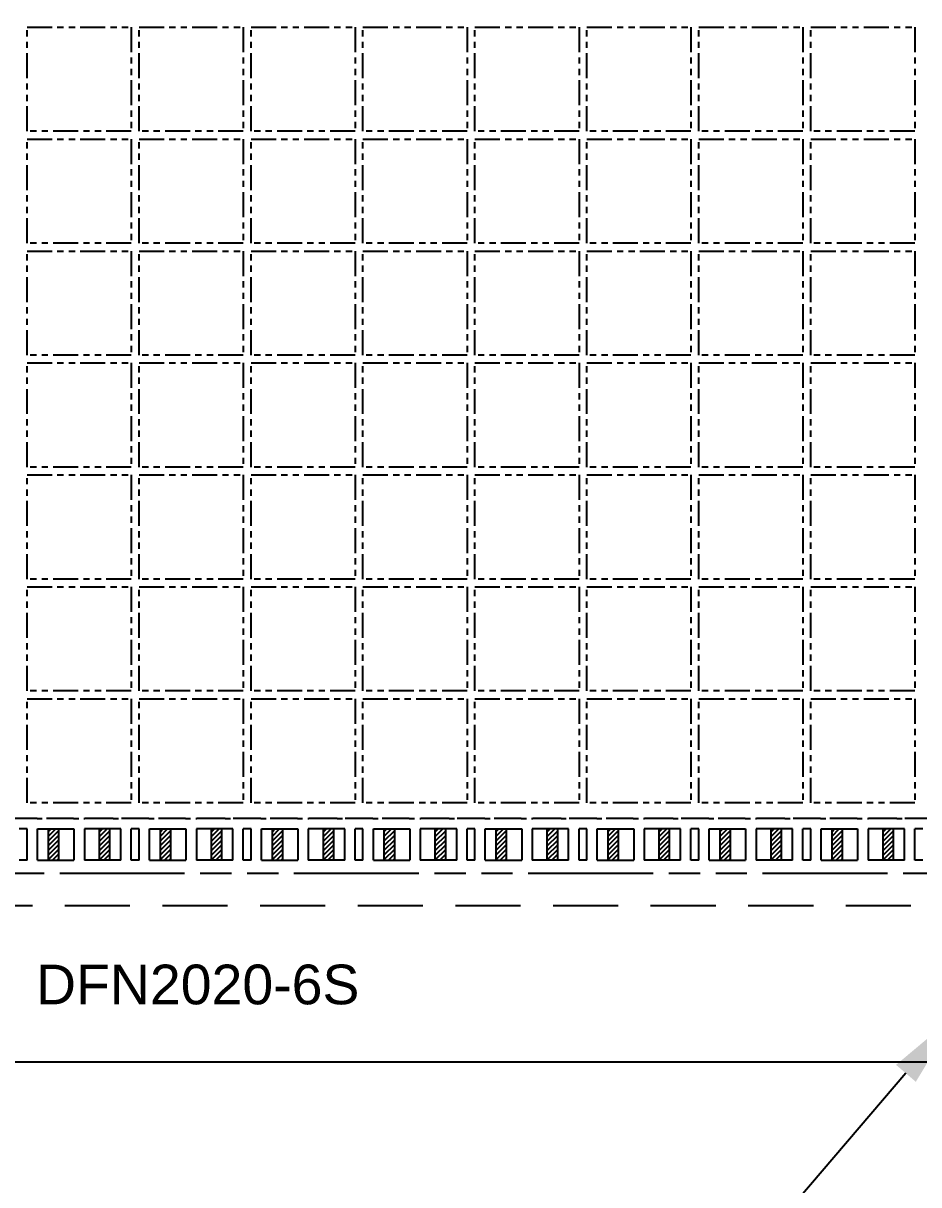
# Model space of a CAD drawing. Extents: x -338 to -53, y 67 to 196.
# Drawn here: x -287.04 to -269.84, y 110.69 to 133 of the extents above; entities that cross this region are included whole.
import ezdxf

# ---------------------------------------------------------------- set-up
doc = ezdxf.new("R2010")
doc.units = 0
doc.linetypes.add('ACAD_ISO09W100', pattern=[45, 24, -3, 6, -3, 6, -3])
doc.linetypes.add('HIDDEN', pattern=[0.375, 0.25, -0.125])
for name, color, linetype in [('dimension', 3, 'Continuous'), ('Etched Area', 4, 'Continuous'), ('Hidden', 4, 'HIDDEN'), ('Molding Line', 5, 'ACAD_ISO09W100'), ('PKG Line', 2, 'ACAD_ISO09W100'), ('Rail Mark', 4, 'Continuous'), ('Tape Line', 21, 'HIDDEN')]:
    doc.layers.add(name, color=color, linetype=linetype)
doc.styles.add('SIMPLEX', font='SIMPLEX')
doc.styles.get("Standard").update_dxf_attribs({"font": 'arial.ttf'})
doc.dimstyles.new('1', dxfattribs={"dimtxt": 1, "dimasz": 1, "dimexe": 0.3, "dimexo": 0.3, "dimgap": 0.3, "dimtad": 0, "dimdec": 3, "dimzin": 1, "dimdsep": 46, "dimtxsty": 'SIMPLEX', "dimcen": 0, "dimclrd": 256, "dimclre": 256, "dimclrt": 7, "dimadec": 0, "dimazin": 1, "dimtm": 1.25, "dimtfac": 1, "dimtdec": 3, "dimtmove": 0, "dimatfit": 0, "dimfxl": 1, "dimtolj": 1, "dimtzin": 0, "dimlwd": -1, "dimlwe": -1, "dimarcsym": 1})
doc.dimstyles.new('1$3', dxfattribs={"dimscale": 1.5, "dimtxt": 1, "dimasz": 1, "dimexe": 0.3, "dimexo": 0.3, "dimgap": 0.3, "dimtad": 0, "dimtoh": 1, "dimdec": 3, "dimzin": 1, "dimdsep": 46, "dimtxsty": 'SIMPLEX', "dimcen": 0, "dimclrd": 256, "dimclre": 256, "dimclrt": 7, "dimadec": 0, "dimazin": 1, "dimtm": 1.25, "dimtfac": 1, "dimtdec": 3, "dimtmove": 0, "dimatfit": 0, "dimfxl": 0.0072, "dimtolj": 1, "dimtzin": 0, "dimlwd": -1, "dimlwe": -1, "dimarcsym": 1})
pattern_1 = [(45, (251.70187, 309.09846), (-0.0449012806, 0.0449012806), [])]
pattern_2 = [(45, (253.85187, 309.09846), (-0.0449012806, 0.0449012806), [])]
pattern_3 = [(45, (256.00187, 309.09846), (-0.0449012806, 0.0449012806), [])]
pattern_4 = [(45, (258.15187, 309.09846), (-0.0449012806, 0.0449012806), [])]
pattern_5 = [(45, (260.30187, 309.09846), (-0.0449012806, 0.0449012806), [])]
pattern_6 = [(45, (262.45187, 309.09846), (-0.0449012806, 0.0449012806), [])]
pattern_7 = [(45, (264.60187, 309.09846), (-0.0449012806, 0.0449012806), [])]
pattern_8 = [(45, (266.75187, 309.09846), (-0.0449012806, 0.0449012806), [])]

# ---------------------------------------------------------------- blocks, each defined once
blk = doc.blocks.new('*D3')
at = {"layer": 'Defpoints', "color": 0, "transparency": 16777216}
for p in [(2474.349, 1902.353), (2473.358, 1901.195)]:
    blk.add_point(p, dxfattribs=at)
at = {"layer": 'dimension', "transparency": 16777216}
for p, q in [((2475.325, 1903.492), (2476.3, 1904.631)), ((2474.349, 1902.353), (2473.358, 1901.195)), ((2472.382, 1900.056), (2469.651, 1896.866)), ((2469.651, 1896.866), (2468.151, 1896.866))]:
    blk.add_line(p, q, dxfattribs=at)
for points in [[(2475.135, 1903.655), (2475.515, 1903.329), (2474.349, 1902.353)], [(2472.192, 1900.218), (2472.572, 1899.893), (2473.358, 1901.195)]]:
    blk.add_solid(points, dxfattribs=at)
at = {"layer": 'dimension', "color": 7, "transparency": 16777216, "insert": (2458.379, 1896.866), "char_height": 1.5, "attachment_point": 5, "style": 'SIMPLEX'}
blk.add_mtext('\\A1;8-∅1.524±0.025', dxfattribs=at)
blk = doc.blocks.new('*D4')
at = {"layer": 'Defpoints', "color": 0, "transparency": 16777216}
for p in [(2420.128, 1904.188), (2660.578, 1904.154), (2660.578, 1884.768)]:
    blk.add_point(p, dxfattribs=at)
at = {"layer": 'dimension', "transparency": 16777216}
for p, q in [((2420.128, 1903.888), (2420.128, 1884.468)), ((2660.578, 1903.854), (2660.578, 1884.468)), ((2421.128, 1884.768), (2534.356, 1884.768)), ((2659.578, 1884.768), (2551.099, 1884.768))]:
    blk.add_line(p, q, dxfattribs=at)
for points in [[(2421.128, 1884.935), (2421.128, 1884.602), (2420.128, 1884.768)], [(2659.578, 1884.935), (2659.578, 1884.602), (2660.578, 1884.768)]]:
    blk.add_solid(points, dxfattribs=at)
at = {"layer": 'dimension', "color": 7, "transparency": 16777216, "insert": (2542.728, 1884.768), "char_height": 1, "attachment_point": 5, "style": 'SIMPLEX'}
blk.add_mtext('\\A1;240.450 (MOLD LINE)', dxfattribs=at)
blk = doc.blocks.new('*D11')
at = {"layer": 'Defpoints', "color": 0, "transparency": 16777216}
for p in [(2416.103, 1901.617), (2666.103, 1901.617), (2666.103, 1881.793)]:
    blk.add_point(p, dxfattribs=at)
at = {"layer": 'dimension', "transparency": 16777216}
for p, q in [((2416.103, 1901.317), (2416.103, 1881.493)), ((2666.103, 1901.317), (2666.103, 1881.493)), ((2417.103, 1881.793), (2535.488, 1881.793)), ((2665.103, 1881.793), (2547.326, 1881.793))]:
    blk.add_line(p, q, dxfattribs=at)
for points in [[(2417.103, 1881.96), (2417.103, 1881.626), (2416.103, 1881.793)], [(2665.103, 1881.96), (2665.103, 1881.626), (2666.103, 1881.793)]]:
    blk.add_solid(points, dxfattribs=at)
at = {"layer": 'dimension', "color": 7, "transparency": 16777216, "insert": (2541.407, 1881.793), "char_height": 1, "attachment_point": 5, "style": 'SIMPLEX'}
blk.add_mtext('\\A1;250.000±0.100', dxfattribs=at)
blk = doc.blocks.new('*D25')
at = {"layer": 'Defpoints', "color": 0, "transparency": 16777216}
for p in [(2540.353, 1935.274), (2409.903, 1907.274), (2416.287, 1907.274)]:
    blk.add_point(p, dxfattribs=at)
at = {"layer": 'dimension', "transparency": 16777216}
blk.add_line((2415.987, 1907.274), (2409.903, 1907.274), dxfattribs=at)
at = {"layer": 'dimension', "color": 7, "transparency": 16777216, "insert": (2407.127, 1907.274), "char_height": 1, "attachment_point": 5, "style": 'SIMPLEX'}
blk.add_mtext('\\A1;28.000', dxfattribs=at)
blk = doc.blocks.new('*D26')
at = {"layer": 'Defpoints', "color": 0, "transparency": 16777216}
for p in [(2540.353, 1935.274), (2409.903, 1904.449), (2420.822, 1904.449)]:
    blk.add_point(p, dxfattribs=at)
at = {"layer": 'dimension', "transparency": 16777216}
blk.add_line((2420.522, 1904.449), (2409.903, 1904.449), dxfattribs=at)
at = {"layer": 'dimension', "color": 7, "transparency": 16777216, "insert": (2407.127, 1904.449), "char_height": 1, "attachment_point": 5, "style": 'SIMPLEX'}
blk.add_mtext('\\A1;30.825', dxfattribs=at)
blk = doc.blocks.new('*D27')
at = {"layer": 'Defpoints', "color": 0, "transparency": 16777216}
for p in [(2540.353, 1935.274), (2409.903, 1903.274), (2416.904, 1903.274)]:
    blk.add_point(p, dxfattribs=at)
at = {"layer": 'dimension', "transparency": 16777216}
blk.add_line((2416.604, 1903.274), (2409.903, 1903.274), dxfattribs=at)
at = {"layer": 'dimension', "color": 7, "transparency": 16777216, "insert": (2407.127, 1903.274), "char_height": 1, "attachment_point": 5, "style": 'SIMPLEX'}
blk.add_mtext('\\A1;32.000', dxfattribs=at)
blk = doc.blocks.new('*D28')
at = {"layer": 'Defpoints', "color": 0, "transparency": 16777216}
for p in [(2540.353, 1935.274), (2409.903, 1901.774), (2425.655, 1901.774)]:
    blk.add_point(p, dxfattribs=at)
at = {"layer": 'dimension', "transparency": 16777216}
blk.add_line((2425.355, 1901.774), (2409.903, 1901.774), dxfattribs=at)
at = {"layer": 'dimension', "color": 7, "transparency": 16777216, "insert": (2407.127, 1901.774), "char_height": 1, "attachment_point": 5, "style": 'SIMPLEX'}
blk.add_mtext('\\A1;33.500', dxfattribs=at)
blk = doc.blocks.new('*D29')
at = {"layer": 'Defpoints', "color": 0, "transparency": 16777216}
for p in [(2540.353, 1935.274), (2416.167, 1901.429), (2409.903, 1900.552)]:
    blk.add_point(p, dxfattribs=at)
at = {"layer": 'dimension', "transparency": 16777216}
for p, q in [((2413.903, 1901.429), (2411.903, 1900.552)), ((2415.867, 1901.429), (2413.903, 1901.429)), ((2411.903, 1900.552), (2409.903, 1900.552))]:
    blk.add_line(p, q, dxfattribs=at)
at = {"layer": 'dimension', "color": 7, "transparency": 16777216, "insert": (2407.127, 1900.552), "char_height": 1, "attachment_point": 5, "style": 'SIMPLEX'}
blk.add_mtext('\\A1;33.845', dxfattribs=at)
blk = doc.blocks.new('*D30')
at = {"layer": 'Defpoints', "color": 0, "transparency": 16777216}
for p in [(2540.353, 1935.274), (2418.331, 1900.274), (2409.903, 1899.357)]:
    blk.add_point(p, dxfattribs=at)
at = {"layer": 'dimension', "transparency": 16777216}
for p, q in [((2413.903, 1900.274), (2411.903, 1899.357)), ((2418.031, 1900.274), (2413.903, 1900.274)), ((2411.903, 1899.357), (2409.903, 1899.357))]:
    blk.add_line(p, q, dxfattribs=at)
at = {"layer": 'dimension', "color": 7, "transparency": 16777216, "insert": (2407.127, 1899.357), "char_height": 1, "attachment_point": 5, "style": 'SIMPLEX'}
blk.add_mtext('\\A1;35.000', dxfattribs=at)
blk = doc.blocks.new('*D55')
at = {"layer": 'Defpoints', "color": 0, "transparency": 16777216}
for p in [(2540.353, 1935.274), (2426.853, 1900.939), (2426.853, 1893.012)]:
    blk.add_point(p, dxfattribs=at)
at = {"layer": 'dimension', "transparency": 16777216}
blk.add_line((2426.853, 1900.639), (2426.853, 1893.012), dxfattribs=at)
at = {"layer": 'dimension', "color": 7, "transparency": 16777216, "insert": (2426.853, 1889.95), "char_height": 1, "attachment_point": 5, "rotation": 90, "style": 'SIMPLEX'}
blk.add_mtext('\\A1;113.500', dxfattribs=at)
blk = doc.blocks.new('*D56')
at = {"layer": 'Defpoints', "color": 0, "transparency": 16777216}
for p in [(2540.353, 1935.274), (2426.353, 1900.936), (2425.178, 1893.012)]:
    blk.add_point(p, dxfattribs=at)
at = {"layer": 'dimension', "transparency": 16777216}
for p, q in [((2426.353, 1900.636), (2426.353, 1897.012)), ((2426.353, 1897.012), (2425.178, 1895.012)), ((2425.178, 1895.012), (2425.178, 1893.012))]:
    blk.add_line(p, q, dxfattribs=at)
at = {"layer": 'dimension', "color": 7, "transparency": 16777216, "insert": (2425.178, 1889.95), "char_height": 1, "attachment_point": 5, "rotation": 90, "style": 'SIMPLEX'}
blk.add_mtext('\\A1;114.000', dxfattribs=at)
blk = doc.blocks.new('*D57')
at = {"layer": 'Defpoints', "color": 0, "transparency": 16777216}
for p in [(2540.353, 1935.274), (2421.028, 1904.343), (2421.04, 1893.012)]:
    blk.add_point(p, dxfattribs=at)
at = {"layer": 'dimension', "transparency": 16777216}
for p, q in [((2421.028, 1904.043), (2421.028, 1897.012)), ((2421.028, 1897.012), (2421.04, 1895.012)), ((2421.04, 1895.012), (2421.04, 1893.012))]:
    blk.add_line(p, q, dxfattribs=at)
at = {"layer": 'dimension', "color": 7, "transparency": 16777216, "insert": (2421.04, 1889.95), "char_height": 1, "attachment_point": 5, "rotation": 90, "style": 'SIMPLEX'}
blk.add_mtext('\\A1;119.325', dxfattribs=at)

msp = doc.modelspace()

# ---------------------------------------------------------------- hatches: boundary and pattern name
at = {"layer": 'Etched Area'}
h = msp.add_hatch(dxfattribs=at)
h.set_pattern_fill('ANSI31', color=256, scale=0.02)
h.set_pattern_definition(pattern_1)
h.paths.add_polyline_path([(-286.3555, 117.5277), (-286.5555, 117.5277), (-286.5555, 116.9277), (-286.3555, 116.9277)])
h = msp.add_hatch(dxfattribs=at)
h.set_pattern_fill('ANSI31', color=256, scale=0.02)
h.set_pattern_definition(pattern_1)
h.paths.add_polyline_path([(-285.3755, 117.5277), (-285.5755, 117.5277), (-285.5755, 116.9277), (-285.3755, 116.9277)])
h = msp.add_hatch(dxfattribs=at)
h.set_pattern_fill('ANSI31', color=256, scale=0.02)
h.set_pattern_definition(pattern_2)
h.paths.add_polyline_path([(-284.2055, 117.5277), (-284.4055, 117.5277), (-284.4055, 116.9277), (-284.2055, 116.9277)])
h = msp.add_hatch(dxfattribs=at)
h.set_pattern_fill('ANSI31', color=256, scale=0.02)
h.set_pattern_definition(pattern_2)
h.paths.add_polyline_path([(-283.2255, 117.5277), (-283.4255, 117.5277), (-283.4255, 116.9277), (-283.2255, 116.9277)])
h = msp.add_hatch(dxfattribs=at)
h.set_pattern_fill('ANSI31', color=256, scale=0.02)
h.set_pattern_definition(pattern_3)
h.paths.add_polyline_path([(-282.0555, 117.5277), (-282.2555, 117.5277), (-282.2555, 116.9277), (-282.0555, 116.9277)])
h = msp.add_hatch(dxfattribs=at)
h.set_pattern_fill('ANSI31', color=256, scale=0.02)
h.set_pattern_definition(pattern_3)
h.paths.add_polyline_path([(-281.0755, 117.5277), (-281.2755, 117.5277), (-281.2755, 116.9277), (-281.0755, 116.9277)])
h = msp.add_hatch(dxfattribs=at)
h.set_pattern_fill('ANSI31', color=256, scale=0.02)
h.set_pattern_definition(pattern_4)
h.paths.add_polyline_path([(-279.9055, 117.5277), (-280.1055, 117.5277), (-280.1055, 116.9277), (-279.9055, 116.9277)])
h = msp.add_hatch(dxfattribs=at)
h.set_pattern_fill('ANSI31', color=256, scale=0.02)
h.set_pattern_definition(pattern_4)
h.paths.add_polyline_path([(-278.9255, 117.5277), (-279.1255, 117.5277), (-279.1255, 116.9277), (-278.9255, 116.9277)])
h = msp.add_hatch(dxfattribs=at)
h.set_pattern_fill('ANSI31', color=256, scale=0.02)
h.set_pattern_definition(pattern_5)
h.paths.add_polyline_path([(-277.7555, 117.5277), (-277.9555, 117.5277), (-277.9555, 116.9277), (-277.7555, 116.9277)])
h = msp.add_hatch(dxfattribs=at)
h.set_pattern_fill('ANSI31', color=256, scale=0.02)
h.set_pattern_definition(pattern_5)
h.paths.add_polyline_path([(-276.7755, 117.5277), (-276.9755, 117.5277), (-276.9755, 116.9277), (-276.7755, 116.9277)])
h = msp.add_hatch(dxfattribs=at)
h.set_pattern_fill('ANSI31', color=256, scale=0.02)
h.set_pattern_definition(pattern_6)
h.paths.add_polyline_path([(-275.6055, 117.5277), (-275.8055, 117.5277), (-275.8055, 116.9277), (-275.6055, 116.9277)])
h = msp.add_hatch(dxfattribs=at)
h.set_pattern_fill('ANSI31', color=256, scale=0.02)
h.set_pattern_definition(pattern_6)
h.paths.add_polyline_path([(-274.6255, 117.5277), (-274.8255, 117.5277), (-274.8255, 116.9277), (-274.6255, 116.9277)])
h = msp.add_hatch(dxfattribs=at)
h.set_pattern_fill('ANSI31', color=256, scale=0.02)
h.set_pattern_definition(pattern_7)
h.paths.add_polyline_path([(-273.4555, 117.5277), (-273.6555, 117.5277), (-273.6555, 116.9277), (-273.4555, 116.9277)])
h = msp.add_hatch(dxfattribs=at)
h.set_pattern_fill('ANSI31', color=256, scale=0.02)
h.set_pattern_definition(pattern_7)
h.paths.add_polyline_path([(-272.4755, 117.5277), (-272.6755, 117.5277), (-272.6755, 116.9277), (-272.4755, 116.9277)])
h = msp.add_hatch(dxfattribs=at)
h.set_pattern_fill('ANSI31', color=256, scale=0.02)
h.set_pattern_definition(pattern_8)
h.paths.add_polyline_path([(-271.3055, 117.5277), (-271.5055, 117.5277), (-271.5055, 116.9277), (-271.3055, 116.9277)])
h = msp.add_hatch(dxfattribs=at)
h.set_pattern_fill('ANSI31', color=256, scale=0.02)
h.set_pattern_definition(pattern_8)
h.paths.add_polyline_path([(-270.3255, 117.5277), (-270.5255, 117.5277), (-270.5255, 116.9277), (-270.3255, 116.9277)])

# ---------------------------------------------------------------- linework, layer by layer
for p, q in [((-286.7755, 117.7277), (-287.3055, 117.7277)), ((-286.0755, 117.7277), (-286.5955, 117.7277)), ((-285.3105, 117.7277), (-285.8555, 117.7277)), ((-284.6255, 117.7277), (-285.1555, 117.7277)), ((-283.9255, 117.7277), (-284.4455, 117.7277)), ((-283.1605, 117.7277), (-283.7055, 117.7277)), ((-282.4755, 117.7277), (-283.0055, 117.7277)), ((-281.7755, 117.7277), (-282.2955, 117.7277)), ((-281.0105, 117.7277), (-281.5555, 117.7277)), ((-280.3255, 117.7277), (-280.8555, 117.7277)), ((-279.6255, 117.7277), (-280.1455, 117.7277)), ((-278.8605, 117.7277), (-279.4055, 117.7277)), ((-278.1755, 117.7277), (-278.7055, 117.7277)), ((-277.4755, 117.7277), (-277.9955, 117.7277)), ((-276.7105, 117.7277), (-277.2555, 117.7277)), ((-276.0255, 117.7277), (-276.5555, 117.7277)), ((-275.3255, 117.7277), (-275.8455, 117.7277)), ((-274.5605, 117.7277), (-275.1055, 117.7277)), ((-273.8755, 117.7277), (-274.4055, 117.7277)), ((-273.1755, 117.7277), (-273.6955, 117.7277)), ((-272.4105, 117.7277), (-272.9555, 117.7277)), ((-271.7255, 117.7277), (-272.2555, 117.7277)), ((-271.0255, 117.7277), (-271.5455, 117.7277)), ((-270.2605, 117.7277), (-270.8055, 117.7277)), ((-269.5755, 117.7277), (-270.1055, 117.7277)), ((-286.9655, 117.5277), (-287.1155, 117.5277)), ((-286.9655, 116.9277), (-286.9655, 117.5277)), ((-286.7655, 116.9277), (-286.7655, 117.5277)), ((-286.7655, 117.5277), (-286.0655, 117.5277)), ((-286.5555, 116.9277), (-286.5555, 117.5277)), ((-286.3555, 116.9277), (-286.3555, 117.5277)), ((-286.0655, 117.5277), (-286.0655, 116.9277)), ((-285.1655, 117.5277), (-285.8655, 117.5277)), ((-285.8655, 117.5277), (-285.8655, 116.9277)), ((-285.5755, 116.9277), (-285.5755, 117.5277)), ((-285.3755, 116.9277), (-285.3755, 117.5277)), ((-285.1655, 116.9277), (-285.1655, 117.5277)), ((-284.8155, 117.5277), (-284.9655, 117.5277)), ((-284.9655, 116.9277), (-284.9655, 117.5277)), ((-284.8155, 116.9277), (-284.8155, 117.5277)), ((-284.6155, 116.9277), (-284.6155, 117.5277)), ((-284.6155, 117.5277), (-283.9155, 117.5277)), ((-284.4055, 116.9277), (-284.4055, 117.5277)), ((-284.2055, 116.9277), (-284.2055, 117.5277)), ((-283.9155, 117.5277), (-283.9155, 116.9277)), ((-283.0155, 117.5277), (-283.7155, 117.5277)), ((-283.7155, 117.5277), (-283.7155, 116.9277)), ((-283.4255, 116.9277), (-283.4255, 117.5277)), ((-283.2255, 116.9277), (-283.2255, 117.5277)), ((-283.0155, 116.9277), (-283.0155, 117.5277)), ((-282.6655, 117.5277), (-282.8155, 117.5277)), ((-282.8155, 116.9277), (-282.8155, 117.5277)), ((-282.6655, 116.9277), (-282.6655, 117.5277)), ((-282.4655, 116.9277), (-282.4655, 117.5277)), ((-282.4655, 117.5277), (-281.7655, 117.5277)), ((-282.2555, 116.9277), (-282.2555, 117.5277)), ((-282.0555, 116.9277), (-282.0555, 117.5277)), ((-281.7655, 117.5277), (-281.7655, 116.9277)), ((-280.8655, 117.5277), (-281.5655, 117.5277)), ((-281.5655, 117.5277), (-281.5655, 116.9277)), ((-281.2755, 116.9277), (-281.2755, 117.5277)), ((-281.0755, 116.9277), (-281.0755, 117.5277)), ((-280.8655, 116.9277), (-280.8655, 117.5277)), ((-280.5155, 117.5277), (-280.6655, 117.5277)), ((-280.6655, 116.9277), (-280.6655, 117.5277)), ((-280.5155, 116.9277), (-280.5155, 117.5277)), ((-280.3155, 116.9277), (-280.3155, 117.5277)), ((-280.3155, 117.5277), (-279.6155, 117.5277)), ((-280.1055, 116.9277), (-280.1055, 117.5277)), ((-279.9055, 116.9277), (-279.9055, 117.5277)), ((-279.6155, 117.5277), (-279.6155, 116.9277)), ((-278.7155, 117.5277), (-279.4155, 117.5277)), ((-279.4155, 117.5277), (-279.4155, 116.9277)), ((-279.1255, 116.9277), (-279.1255, 117.5277)), ((-278.9255, 116.9277), (-278.9255, 117.5277)), ((-278.7155, 116.9277), (-278.7155, 117.5277)), ((-278.3655, 117.5277), (-278.5155, 117.5277)), ((-278.5155, 116.9277), (-278.5155, 117.5277)), ((-278.3655, 116.9277), (-278.3655, 117.5277)), ((-278.1655, 116.9277), (-278.1655, 117.5277)), ((-278.1655, 117.5277), (-277.4655, 117.5277)), ((-277.9555, 116.9277), (-277.9555, 117.5277)), ((-277.7555, 116.9277), (-277.7555, 117.5277)), ((-277.4655, 117.5277), (-277.4655, 116.9277)), ((-276.5655, 117.5277), (-277.2655, 117.5277)), ((-277.2655, 117.5277), (-277.2655, 116.9277)), ((-276.9755, 116.9277), (-276.9755, 117.5277)), ((-276.7755, 116.9277), (-276.7755, 117.5277)), ((-276.5655, 116.9277), (-276.5655, 117.5277)), ((-276.2155, 117.5277), (-276.3655, 117.5277)), ((-276.3655, 116.9277), (-276.3655, 117.5277)), ((-276.2155, 116.9277), (-276.2155, 117.5277)), ((-276.0155, 116.9277), (-276.0155, 117.5277)), ((-276.0155, 117.5277), (-275.3155, 117.5277)), ((-275.8055, 116.9277), (-275.8055, 117.5277)), ((-275.6055, 116.9277), (-275.6055, 117.5277)), ((-275.3155, 117.5277), (-275.3155, 116.9277)), ((-274.4155, 117.5277), (-275.1155, 117.5277)), ((-275.1155, 117.5277), (-275.1155, 116.9277)), ((-274.8255, 116.9277), (-274.8255, 117.5277)), ((-274.6255, 116.9277), (-274.6255, 117.5277)), ((-274.4155, 116.9277), (-274.4155, 117.5277)), ((-274.0655, 117.5277), (-274.2155, 117.5277)), ((-274.2155, 116.9277), (-274.2155, 117.5277)), ((-274.0655, 116.9277), (-274.0655, 117.5277)), ((-273.8655, 116.9277), (-273.8655, 117.5277)), ((-273.8655, 117.5277), (-273.1655, 117.5277)), ((-273.6555, 116.9277), (-273.6555, 117.5277)), ((-273.4555, 116.9277), (-273.4555, 117.5277)), ((-273.1655, 117.5277), (-273.1655, 116.9277)), ((-272.2655, 117.5277), (-272.9655, 117.5277)), ((-272.9655, 117.5277), (-272.9655, 116.9277)), ((-272.6755, 116.9277), (-272.6755, 117.5277)), ((-272.4755, 116.9277), (-272.4755, 117.5277)), ((-272.2655, 116.9277), (-272.2655, 117.5277)), ((-271.9155, 117.5277), (-272.0655, 117.5277)), ((-272.0655, 116.9277), (-272.0655, 117.5277)), ((-271.9155, 116.9277), (-271.9155, 117.5277)), ((-271.7155, 116.9277), (-271.7155, 117.5277)), ((-271.7155, 117.5277), (-271.0155, 117.5277)), ((-271.5055, 116.9277), (-271.5055, 117.5277)), ((-271.3055, 116.9277), (-271.3055, 117.5277)), ((-271.0155, 117.5277), (-271.0155, 116.9277)), ((-270.1155, 117.5277), (-270.8155, 117.5277)), ((-270.8155, 117.5277), (-270.8155, 116.9277)), ((-270.5255, 116.9277), (-270.5255, 117.5277)), ((-270.3255, 116.9277), (-270.3255, 117.5277)), ((-270.1155, 116.9277), (-270.1155, 117.5277)), ((-269.7655, 117.5277), (-269.9155, 117.5277)), ((-269.9155, 116.9277), (-269.9155, 117.5277)), ((-286.9655, 116.9277), (-287.1155, 116.9277)), ((-286.7655, 116.9277), (-286.0655, 116.9277)), ((-285.1655, 116.9277), (-285.8655, 116.9277)), ((-284.8155, 116.9277), (-284.9655, 116.9277)), ((-284.6155, 116.9277), (-283.9155, 116.9277)), ((-283.0155, 116.9277), (-283.7155, 116.9277)), ((-282.6655, 116.9277), (-282.8155, 116.9277)), ((-282.4655, 116.9277), (-281.7655, 116.9277)), ((-280.8655, 116.9277), (-281.5655, 116.9277)), ((-280.5155, 116.9277), (-280.6655, 116.9277)), ((-280.3155, 116.9277), (-279.6155, 116.9277)), ((-278.7155, 116.9277), (-279.4155, 116.9277)), ((-278.3655, 116.9277), (-278.5155, 116.9277)), ((-278.1655, 116.9277), (-277.4655, 116.9277)), ((-276.5655, 116.9277), (-277.2655, 116.9277)), ((-276.2155, 116.9277), (-276.3655, 116.9277)), ((-276.0155, 116.9277), (-275.3155, 116.9277)), ((-274.4155, 116.9277), (-275.1155, 116.9277)), ((-274.0655, 116.9277), (-274.2155, 116.9277)), ((-273.8655, 116.9277), (-273.1655, 116.9277)), ((-272.2655, 116.9277), (-272.9655, 116.9277)), ((-271.9155, 116.9277), (-272.0655, 116.9277)), ((-271.7155, 116.9277), (-271.0155, 116.9277)), ((-270.1155, 116.9277), (-270.8155, 116.9277)), ((-269.7655, 116.9277), (-269.9155, 116.9277)), ((-324.3655, 113.0527), (-78.3655, 113.0527))]:
    msp.add_line(p, q)
at = {"layer": 'Hidden', "ltscale": 0.3}
for p, q in [((-286.7755, 117.7277), (-286.5955, 117.7277)), ((-286.0755, 117.7277), (-285.8555, 117.7277)), ((-285.3105, 117.7277), (-285.1555, 117.7277)), ((-284.6255, 117.7277), (-284.4455, 117.7277)), ((-283.9255, 117.7277), (-283.7055, 117.7277)), ((-283.1605, 117.7277), (-283.0055, 117.7277)), ((-282.4755, 117.7277), (-282.2955, 117.7277)), ((-281.7755, 117.7277), (-281.5555, 117.7277)), ((-281.0105, 117.7277), (-280.8555, 117.7277)), ((-280.3255, 117.7277), (-280.1455, 117.7277)), ((-279.6255, 117.7277), (-279.4055, 117.7277)), ((-278.8605, 117.7277), (-278.7055, 117.7277)), ((-278.1755, 117.7277), (-277.9955, 117.7277)), ((-277.4755, 117.7277), (-277.2555, 117.7277)), ((-276.7105, 117.7277), (-276.5555, 117.7277)), ((-276.0255, 117.7277), (-275.8455, 117.7277)), ((-275.3255, 117.7277), (-275.1055, 117.7277)), ((-274.5605, 117.7277), (-274.4055, 117.7277)), ((-273.8755, 117.7277), (-273.6955, 117.7277)), ((-273.1755, 117.7277), (-272.9555, 117.7277)), ((-272.4105, 117.7277), (-272.2555, 117.7277)), ((-271.7255, 117.7277), (-271.5455, 117.7277)), ((-271.0255, 117.7277), (-270.8055, 117.7277)), ((-270.2605, 117.7277), (-270.1055, 117.7277))]:
    msp.add_line(p, q, dxfattribs=at)
at = {"layer": 'Molding Line', "ltscale": 0.1}
msp.add_line((-322.3405, 116.6777), (-81.8905, 116.6777), dxfattribs=at)
at = {"layer": 'PKG Line', "ltscale": 0.02}
for points in [[(-286.9655, 132.9277), (-284.9655, 132.9277), (-284.9655, 130.9277), (-286.9655, 130.9277)], [(-284.8155, 132.9277), (-282.8155, 132.9277), (-282.8155, 130.9277), (-284.8155, 130.9277)], [(-282.6655, 132.9277), (-280.6655, 132.9277), (-280.6655, 130.9277), (-282.6655, 130.9277)], [(-280.5155, 132.9277), (-278.5155, 132.9277), (-278.5155, 130.9277), (-280.5155, 130.9277)], [(-278.3655, 132.9277), (-276.3655, 132.9277), (-276.3655, 130.9277), (-278.3655, 130.9277)], [(-276.2155, 132.9277), (-274.2155, 132.9277), (-274.2155, 130.9277), (-276.2155, 130.9277)], [(-274.0655, 132.9277), (-272.0655, 132.9277), (-272.0655, 130.9277), (-274.0655, 130.9277)], [(-271.9155, 132.9277), (-269.9155, 132.9277), (-269.9155, 130.9277), (-271.9155, 130.9277)], [(-286.9655, 130.7777), (-284.9655, 130.7777), (-284.9655, 128.7777), (-286.9655, 128.7777)], [(-284.8155, 130.7777), (-282.8155, 130.7777), (-282.8155, 128.7777), (-284.8155, 128.7777)], [(-282.6655, 130.7777), (-280.6655, 130.7777), (-280.6655, 128.7777), (-282.6655, 128.7777)], [(-280.5155, 130.7777), (-278.5155, 130.7777), (-278.5155, 128.7777), (-280.5155, 128.7777)], [(-278.3655, 130.7777), (-276.3655, 130.7777), (-276.3655, 128.7777), (-278.3655, 128.7777)], [(-276.2155, 130.7777), (-274.2155, 130.7777), (-274.2155, 128.7777), (-276.2155, 128.7777)], [(-274.0655, 130.7777), (-272.0655, 130.7777), (-272.0655, 128.7777), (-274.0655, 128.7777)], [(-271.9155, 130.7777), (-269.9155, 130.7777), (-269.9155, 128.7777), (-271.9155, 128.7777)], [(-286.9655, 128.6277), (-284.9655, 128.6277), (-284.9655, 126.6277), (-286.9655, 126.6277)], [(-284.8155, 128.6277), (-282.8155, 128.6277), (-282.8155, 126.6277), (-284.8155, 126.6277)], [(-282.6655, 128.6277), (-280.6655, 128.6277), (-280.6655, 126.6277), (-282.6655, 126.6277)], [(-280.5155, 128.6277), (-278.5155, 128.6277), (-278.5155, 126.6277), (-280.5155, 126.6277)], [(-278.3655, 128.6277), (-276.3655, 128.6277), (-276.3655, 126.6277), (-278.3655, 126.6277)], [(-276.2155, 128.6277), (-274.2155, 128.6277), (-274.2155, 126.6277), (-276.2155, 126.6277)], [(-274.0655, 128.6277), (-272.0655, 128.6277), (-272.0655, 126.6277), (-274.0655, 126.6277)], [(-271.9155, 128.6277), (-269.9155, 128.6277), (-269.9155, 126.6277), (-271.9155, 126.6277)], [(-286.9655, 126.4777), (-284.9655, 126.4777), (-284.9655, 124.4777), (-286.9655, 124.4777)], [(-284.8155, 126.4777), (-282.8155, 126.4777), (-282.8155, 124.4777), (-284.8155, 124.4777)], [(-282.6655, 126.4777), (-280.6655, 126.4777), (-280.6655, 124.4777), (-282.6655, 124.4777)], [(-280.5155, 126.4777), (-278.5155, 126.4777), (-278.5155, 124.4777), (-280.5155, 124.4777)], [(-278.3655, 126.4777), (-276.3655, 126.4777), (-276.3655, 124.4777), (-278.3655, 124.4777)], [(-276.2155, 126.4777), (-274.2155, 126.4777), (-274.2155, 124.4777), (-276.2155, 124.4777)], [(-274.0655, 126.4777), (-272.0655, 126.4777), (-272.0655, 124.4777), (-274.0655, 124.4777)], [(-271.9155, 126.4777), (-269.9155, 126.4777), (-269.9155, 124.4777), (-271.9155, 124.4777)], [(-286.9655, 124.3277), (-284.9655, 124.3277), (-284.9655, 122.3277), (-286.9655, 122.3277)], [(-284.8155, 124.3277), (-282.8155, 124.3277), (-282.8155, 122.3277), (-284.8155, 122.3277)], [(-282.6655, 124.3277), (-280.6655, 124.3277), (-280.6655, 122.3277), (-282.6655, 122.3277)], [(-280.5155, 124.3277), (-278.5155, 124.3277), (-278.5155, 122.3277), (-280.5155, 122.3277)], [(-278.3655, 124.3277), (-276.3655, 124.3277), (-276.3655, 122.3277), (-278.3655, 122.3277)], [(-276.2155, 124.3277), (-274.2155, 124.3277), (-274.2155, 122.3277), (-276.2155, 122.3277)], [(-274.0655, 124.3277), (-272.0655, 124.3277), (-272.0655, 122.3277), (-274.0655, 122.3277)], [(-271.9155, 124.3277), (-269.9155, 124.3277), (-269.9155, 122.3277), (-271.9155, 122.3277)], [(-286.9655, 122.1777), (-284.9655, 122.1777), (-284.9655, 120.1777), (-286.9655, 120.1777)], [(-284.8155, 122.1777), (-282.8155, 122.1777), (-282.8155, 120.1777), (-284.8155, 120.1777)], [(-282.6655, 122.1777), (-280.6655, 122.1777), (-280.6655, 120.1777), (-282.6655, 120.1777)], [(-280.5155, 122.1777), (-278.5155, 122.1777), (-278.5155, 120.1777), (-280.5155, 120.1777)], [(-278.3655, 122.1777), (-276.3655, 122.1777), (-276.3655, 120.1777), (-278.3655, 120.1777)], [(-276.2155, 122.1777), (-274.2155, 122.1777), (-274.2155, 120.1777), (-276.2155, 120.1777)], [(-274.0655, 122.1777), (-272.0655, 122.1777), (-272.0655, 120.1777), (-274.0655, 120.1777)], [(-271.9155, 122.1777), (-269.9155, 122.1777), (-269.9155, 120.1777), (-271.9155, 120.1777)], [(-286.9655, 120.0277), (-284.9655, 120.0277), (-284.9655, 118.0277), (-286.9655, 118.0277)], [(-284.8155, 120.0277), (-282.8155, 120.0277), (-282.8155, 118.0277), (-284.8155, 118.0277)], [(-282.6655, 120.0277), (-280.6655, 120.0277), (-280.6655, 118.0277), (-282.6655, 118.0277)], [(-280.5155, 120.0277), (-278.5155, 120.0277), (-278.5155, 118.0277), (-280.5155, 118.0277)], [(-278.3655, 120.0277), (-276.3655, 120.0277), (-276.3655, 118.0277), (-278.3655, 118.0277)], [(-276.2155, 120.0277), (-274.2155, 120.0277), (-274.2155, 118.0277), (-276.2155, 118.0277)], [(-274.0655, 120.0277), (-272.0655, 120.0277), (-272.0655, 118.0277), (-274.0655, 118.0277)], [(-271.9155, 120.0277), (-269.9155, 120.0277), (-269.9155, 118.0277), (-271.9155, 118.0277)]]:
    msp.add_lwpolyline(points, close=True, dxfattribs=at)
at = {"layer": 'Tape Line', "color": 21, "ltscale": 5}
msp.add_line((-76.8655, 116.0527), (-325.8655, 116.0527), dxfattribs=at)

# ---------------------------------------------------------------- texts
at = {"layer": 'Rail Mark', "insert": (-286.7951, 114.9223), "char_height": 0.762, "attachment_point": 1}
msp.add_mtext('\\A1;DFN2020-6S', dxfattribs=at)

# ---------------------------------------------------------------- dimensions: what is measured, and where the dimension line sits
at = {"layer": 'dimension'}
for feature_location, offset, dtype, picture, middle in [((-326.182, 120.0527), (-6.3842, 0), 0, '*D25', (-335.3424, 120.0527)), ((-321.6466, 117.2277), (-10.9196, 0), 0, '*D26', (-335.3424, 117.2277)), ((-325.5648, 116.0527), (-7.0014, 0), 0, '*D27', (-335.3424, 116.0527)), ((-316.8141, 114.5527), (-15.7521, 0), 0, '*D28', (-335.3424, 114.5527)), ((-326.3015, 114.2074), (-6.2647, -0.8765), 0, '*D29', (-335.3424, 113.3309)), ((-324.1384, 113.0527), (-8.4278, -0.9166), 0, '*D30', (-335.3424, 112.1361)), ((-321.4405, 117.122), (0.0115, -11.3308), 1, '*D57', (-321.429, 102.7293)), ((-316.1155, 113.715), (-1.1756, -7.9238), 1, '*D56', (-317.2911, 102.7293)), ((-315.6155, 113.7176), (0, -7.9265), 1, '*D55', (-315.6155, 102.7293))]:
    dim = msp.add_ordinate_dim(feature_location=feature_location, offset=offset, dtype=dtype, origin=(-202.1155, 148.0527), dimstyle='1', dxfattribs=at)
    dim.commit()
    dim.dimension.update_dxf_attribs({"geometry": picture, "text_midpoint": middle, "insert": (-2742.4689, -1787.2212)})
dim = msp.add_diameter_dim_2p(p1=(-268.1198, 115.1315), p2=(-269.1111, 113.974), text='8-<>', dimstyle='1$3', override={"dimtol": 1, "dimtp": 0.025, "dimtm": 0.025}, dxfattribs=at)
dim.commit()
dim.dimension.update_dxf_attribs({"geometry": '*D3', "text_midpoint": (-284.0898, 109.6451), "dimtype": 131, "insert": (-2742.4689, -1787.2212)})
dim = msp.add_linear_dim(base=(-81.8905, 97.5472), p1=(-322.3405, 116.9664), p2=(-81.8905, 116.9329), angle=0, text='<> (MOLD LINE)', dimstyle='1', dxfattribs=at)
dim.commit()
dim.dimension.update_dxf_attribs({"geometry": '*D4', "text_midpoint": (-199.7411, 97.5472), "dimtype": 128, "insert": (-2742.4689, -1787.2212)})
dim = msp.add_linear_dim(base=(-76.3655, 94.5718), p1=(-326.3655, 114.3958), p2=(-76.3655, 114.3958), dimstyle='1', override={"dimtol": 1, "dimtp": 0.1, "dimtm": 0.1}, dxfattribs=at)
dim.commit()
dim.dimension.update_dxf_attribs({"geometry": '*D11', "text_midpoint": (-201.0622, 94.5718), "dimtype": 128, "insert": (-2742.4689, -1787.2212)})

doc.saveas('drawing.dxf')
